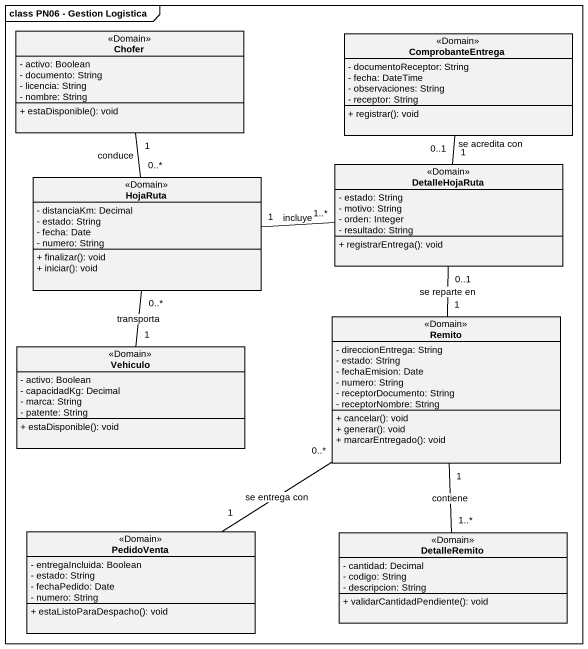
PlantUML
@startuml
mainframe class PN06 - Gestion Logistica
hide circle
hide empty members
skinparam classAttributeIconSize 0
class Chofer <<Domain>> {
  - activo: Boolean
  - documento: String
  - licencia: String
  - nombre: String
  + estaDisponible(): void
}
class ComprobanteEntrega <<Domain>> {
  - documentoReceptor: String
  - fecha: DateTime
  - observaciones: String
  - receptor: String
  + registrar(): void
}
class HojaRuta <<Domain>> {
  - distanciaKm: Decimal
  - estado: String
  - fecha: Date
  - numero: String
  + finalizar(): void
  + iniciar(): void
}
class DetalleHojaRuta <<Domain>> {
  - estado: String
  - motivo: String
  - orden: Integer
  - resultado: String
  + registrarEntrega(): void
}
class Remito <<Domain>> {
  - direccionEntrega: String
  - estado: String
  - fechaEmision: Date
  - numero: String
  - receptorDocumento: String
  - receptorNombre: String
  + cancelar(): void
  + generar(): void
  + marcarEntregado(): void
}
class Vehiculo <<Domain>> {
  - activo: Boolean
  - capacidadKg: Decimal
  - marca: String
  - patente: String
  + estaDisponible(): void
}
class PedidoVenta <<Domain>> {
  - entregaIncluida: Boolean
  - estado: String
  - fechaPedido: Date
  - numero: String
  + estaListoParaDespacho(): void
}
class DetalleRemito <<Domain>> {
  - cantidad: Decimal
  - codigo: String
  - descripcion: String
  + validarCantidadPendiente(): void
}
Chofer "1" -- "0..*" HojaRuta : conduce
HojaRuta "1" -right- "1..*" DetalleHojaRuta : incluye
DetalleHojaRuta "1" -up- "0..1" ComprobanteEntrega : se acredita con
Remito "1" -up- "0..1" DetalleHojaRuta : se reparte en
Remito "1" -- "1..*" DetalleRemito : contiene
Vehiculo "1" -up- "0..*" HojaRuta : transporta
PedidoVenta "1" -up- "0..*" Remito : se entrega con
@enduml
